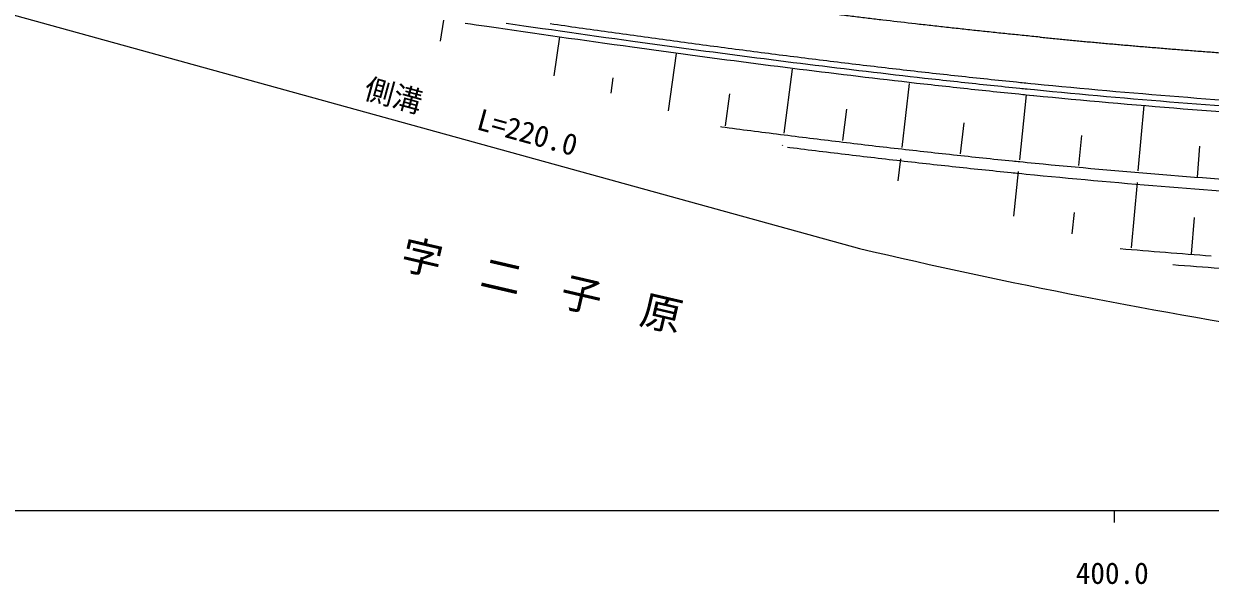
# Model space of a CAD drawing. Units: millimetres, scale not verified. Extents: x 40000 to 680000, y 20000 to 380000.
# Drawn here: x 374863 to 476218, y 198715 to 246572 of the extents above; entities that cross this region are included whole.
import ezdxf
from ezdxf.enums import TextEntityAlignment as Align

# ---------------------------------------------------------------- set-up
doc = ezdxf.new("R2010")
doc.units = ezdxf.units.MM
doc.header["$LTSCALE"] = 1000
doc.linetypes.add('CHAIN', pattern=[18.5, 12, -1.5, 3.5, -1.5])
for name, color, linetype, lineweight in [('M-BGD', 7, 'Continuous', 13), ('M-BMK', 2, 'CHAIN', 13), ('M-STR-HTXT', 7, 'Continuous', 13), ('M-TTL-BAND', 7, 'Continuous', 25)]:
    doc.layers.add(name, color=color, linetype=linetype, lineweight=lineweight)
doc.styles.add('ＭＳ ゴシック', font='')
doc.styles.get('ＭＳ ゴシック').set_extended_font_data('MS Gothic')

msp = doc.modelspace()

# ---------------------------------------------------------------- linework, layer by layer
at = {"layer": 'M-BGD'}
for p, q in [((410471, 245071), (410739, 246886)), ((416067, 246621), (416835, 246510)), ((416835, 246510), (417593, 246401)), ((417593, 246401), (418383, 246288)), ((418383, 246288), (419163, 246176)), ((419163, 246176), (419933, 246067)), ((419933, 246067), (420693, 245958)), ((420171, 242114), (420650, 245440)), ((420693, 245958), (421482, 245846)), ((421482, 245846), (422262, 245736)), ((422262, 245736), (423033, 245628)), ((423033, 245628), (423796, 245520)), ((423796, 245520), (424584, 245410)), ((424584, 245410), (425363, 245301)), ((425363, 245301), (426135, 245194)), ((426135, 245194), (426900, 245088)), ((426900, 245088), (427528, 245002)), ((427528, 245002), (428152, 244916)), ((428152, 244916), (428771, 244831)), ((428771, 244831), (429385, 244747)), ((429385, 244747), (430013, 244662)), ((430013, 244662), (430637, 244578)), ((430637, 244578), (431256, 244494)), ((431256, 244494), (431872, 244411)), ((431872, 244411), (432499, 244327)), ((432499, 244327), (433123, 244244)), ((430581, 244036), (429905, 239147)), ((433123, 244244), (433743, 244162)), ((433743, 244162), (434359, 244080)), ((434359, 244080), (434987, 243997)), ((434987, 243997), (435611, 243916)), ((435611, 243916), (436231, 243835)), ((436231, 243835), (436849, 243754)), ((436849, 243754), (437476, 243673)), ((437476, 243673), (438100, 243593)), ((438100, 243593), (438721, 243513)), ((438721, 243513), (439339, 243435)), ((439339, 243435), (439967, 243355)), ((439967, 243355), (440591, 243276)), ((440591, 243276), (441213, 243198)), ((439821, 237225), (440532, 242701)), ((441213, 243198), (441831, 243121)), ((441831, 243121), (442459, 243043)), ((442459, 243043), (443084, 242966)), ((443084, 242966), (443706, 242890)), ((443706, 242890), (444325, 242814)), ((444325, 242814), (444953, 242738)), ((444953, 242738), (445578, 242662)), ((445578, 242662), (446200, 242588)), ((446200, 242588), (446820, 242514)), ((446820, 242514), (447448, 242440)), ((447448, 242440), (448074, 242366)), ((448074, 242366), (448697, 242293)), ((448697, 242293), (449317, 242222)), ((425033, 240632), (425220, 241959)), ((449317, 242222), (449945, 242149)), ((450509, 241458), (449862, 236019)), ((449945, 242149), (450571, 242078)), ((450571, 242078), (451194, 242007)), ((451194, 242007), (451815, 241937)), ((451815, 241937), (452129, 241902)), ((452129, 241902), (452442, 241867)), ((452442, 241867), (452754, 241832)), ((452754, 241832), (453065, 241797)), ((453065, 241797), (453378, 241763)), ((453378, 241763), (453690, 241729)), ((453690, 241729), (454003, 241694)), ((454003, 241694), (454315, 241660)), ((454315, 241660), (454628, 241626)), ((454628, 241626), (454941, 241593)), ((454941, 241593), (455254, 241559)), ((455254, 241559), (455566, 241525)), ((455566, 241525), (455879, 241492)), ((455879, 241492), (456192, 241459)), ((456192, 241459), (456505, 241425)), ((456505, 241425), (456817, 241392)), ((456817, 241392), (457130, 241360)), ((457130, 241360), (457443, 241327)), ((457443, 241327), (457756, 241294)), ((457756, 241294), (458069, 241262)), ((458069, 241262), (458381, 241230)), ((458381, 241230), (458695, 241197)), ((434816, 237868), (435181, 240583)), ((458695, 241197), (459010, 241165)), ((459010, 241165), (459321, 241134)), ((459321, 241134), (459626, 241103)), ((459626, 241103), (459947, 241070)), ((459942, 234941), (460529, 240510)), ((459947, 241070), (460113, 241054)), ((460113, 241054), (460268, 241038)), ((460268, 241038), (460419, 241023)), ((460419, 241023), (460573, 241008)), ((460573, 241008), (460849, 240980)), ((460849, 240980), (461199, 240946)), ((444837, 236608), (445171, 239288)), ((470062, 234012), (470562, 239590)), ((454896, 235463), (455192, 238097)), ((439684, 236166), (439692, 236233)), ((464997, 234457), (465250, 237037)), ((475121, 233467), (475338, 236133)), ((449744, 235026), (449523, 233167)), ((459436, 230145), (459837, 233946)), ((469973, 233016), (469473, 227438)), ((464426, 228624), (464607, 230468)), ((474841, 230020), (474587, 226889))]:
    msp.add_line(p, q, dxfattribs=at)
for points in [[(412562, 246625), (413034, 246556), (413501, 246488), (413963, 246421), (414421, 246354), (415213, 246239), (415993, 246127), (416762, 246016), (417520, 245907), (418310, 245793), (419090, 245682), (419860, 245572), (420620, 245464), (421409, 245352), (422189, 245242), (422960, 245133), (423723, 245026), (424510, 244916), (425290, 244807), (426062, 244700), (426827, 244594), (427455, 244507), (428078, 244422), (428697, 244337), (429312, 244253), (429940, 244168), (430563, 244083), (431183, 243999), (431798, 243917), (432426, 243833), (433050, 243749), (433670, 243667), (434286, 243586), (434914, 243503), (435538, 243421), (436158, 243340), (436775, 243260), (437403, 243179), (438027, 243098), (438648, 243019), (439266, 242940), (439894, 242860), (440518, 242782), (441140, 242704), (441758, 242626), (442386, 242548), (443011, 242471), (443633, 242395), (444252, 242319), (444880, 242243), (445505, 242168), (446127, 242093), (446747, 242019), (447375, 241945), (448000, 241872), (448623, 241799), (449244, 241727), (449872, 241655), (450498, 241583), (451121, 241512), (451742, 241442), (452055, 241407), (452368, 241372), (452680, 241337), (452992, 241303), (453305, 241268), (453617, 241234), (453930, 241200), (454242, 241166), (454555, 241132), (454867, 241098), (455180, 241064), (455493, 241031), (455806, 240997), (456118, 240964), (456431, 240931), (456744, 240898), (457057, 240865), (457370, 240832), (457683, 240800), (457995, 240767), (458308, 240735), (458621, 240703), (458937, 240671), (459247, 240639), (459553, 240608), (459873, 240576), (460040, 240559), (460195, 240543), (460346, 240528), (460500, 240513), (460776, 240486), (461126, 240451)], [(419834, 246586), (420144, 246542), (420455, 246497), (420764, 246453), (421075, 246409), (421384, 246365), (421695, 246321), (422004, 246278), (422315, 246234), (422625, 246190), (422935, 246146), (423245, 246103), (423556, 246059), (423865, 246016), (424176, 245972), (424486, 245929), (424797, 245885), (425107, 245842), (425417, 245799), (425727, 245756), (426038, 245712), (426348, 245670), (426659, 245626), (426969, 245584), (427280, 245541), (427590, 245498), (427901, 245455), (428211, 245413), (428522, 245370), (428832, 245328), (429143, 245285), (429453, 245243), (429764, 245201), (430074, 245158), (430385, 245116), (430695, 245074), (431007, 245032), (431317, 244990), (431628, 244949), (431938, 244907), (432249, 244865), (432560, 244824), (432871, 244782), (433181, 244741), (433493, 244699), (433803, 244658), (434114, 244617), (434425, 244576), (434736, 244535), (435047, 244494), (435358, 244453), (435669, 244412), (435980, 244372), (436291, 244331), (436602, 244291), (436913, 244250), (437224, 244210), (437535, 244170), (437847, 244130), (438157, 244090), (438469, 244050), (438780, 244010), (439091, 243970), (439402, 243931), (439714, 243891), (440025, 243852), (440337, 243812), (440648, 243773), (440959, 243734), (441270, 243695), (441582, 243656), (441893, 243617), (442205, 243578), (442516, 243540), (442828, 243501), (443139, 243463), (443451, 243425), (443762, 243386), (444074, 243348), (444385, 243310), (444697, 243272), (445009, 243235), (445321, 243197), (445632, 243160), (445944, 243122), (446256, 243085), (446568, 243048), (446879, 243011), (447191, 242974), (447503, 242937), (447815, 242900), (448127, 242863), (448439, 242827), (448750, 242791), (449063, 242754), (449374, 242718), (449687, 242682), (449998, 242646), (450311, 242611), (450623, 242575), (450935, 242539), (451247, 242504), (451559, 242469), (451871, 242434), (452184, 242399), (452496, 242364), (452808, 242329), (453120, 242294), (453433, 242260), (453745, 242226), (454058, 242191), (454370, 242157), (454682, 242123), (454994, 242090), (455307, 242056), (455619, 242022), (455932, 241989), (456244, 241956), (456557, 241923), (456870, 241890), (457182, 241857), (457495, 241824), (457808, 241792), (458120, 241759), (458432, 241727), (458746, 241695), (459061, 241663), (459371, 241631), (459677, 241600), (459997, 241568), (460163, 241551), (460318, 241536), (460469, 241520), (460622, 241505), (460898, 241478), (461248, 241443)], [(434377, 237784), (434482, 237770), (434794, 237729), (435108, 237688), (435420, 237648), (435734, 237607), (436046, 237566), (436360, 237526), (436672, 237485), (436986, 237445), (437299, 237405), (437613, 237364), (437925, 237324), (438239, 237284), (438552, 237244), (438866, 237205), (439179, 237165), (439493, 237125), (439806, 237086), (440120, 237046), (440433, 237007), (440747, 236968), (441060, 236929), (441374, 236890), (441688, 236851), (442002, 236812), (442316, 236773), (442630, 236735), (442943, 236696), (443258, 236658), (443571, 236620), (443886, 236581), (444199, 236543), (444514, 236506), (444828, 236468), (445142, 236430), (445456, 236392), (445771, 236355), (446085, 236318), (446399, 236280), (446713, 236243), (447028, 236206), (447342, 236169), (447657, 236132), (447971, 236096), (448286, 236059), (448601, 236023), (448916, 235986), (449230, 235950), (449545, 235914), (449859, 235878), (450175, 235842), (450489, 235807), (450804, 235771), (451119, 235736), (451434, 235700), (451749, 235665), (452064, 235630), (452379, 235595), (452695, 235560), (453010, 235526), (453325, 235491), (453640, 235457), (453956, 235423), (454271, 235389), (454587, 235355), (454902, 235321), (455217, 235287), (455533, 235253), (455849, 235220), (456164, 235187), (456480, 235154), (456795, 235121), (457112, 235088), (457427, 235055), (457742, 235022), (458058, 234990), (458377, 234957), (458690, 234925), (458999, 234894), (459321, 234862), (459490, 234845), (459646, 234829), (459800, 234814), (459956, 234798), (460234, 234771), (460583, 234736)], [(440091, 236042), (440309, 236015), (440623, 235976), (440937, 235936), (441251, 235897), (441565, 235858), (441880, 235820), (442193, 235781), (442508, 235742), (442822, 235704), (443136, 235665), (443450, 235627), (443765, 235589), (444079, 235551), (444394, 235513), (444708, 235475), (445023, 235437), (445337, 235399), (445652, 235362), (445967, 235325), (446282, 235287), (446596, 235250), (446911, 235213), (447226, 235176), (447541, 235139), (447856, 235102), (448171, 235066), (448486, 235029), (448801, 234993), (449116, 234957), (449431, 234921), (449746, 234885), (450062, 234849), (450377, 234813), (450692, 234777), (451007, 234742), (451323, 234707), (451638, 234671), (451954, 234636), (452269, 234601), (452585, 234567), (452901, 234532), (453217, 234497), (453532, 234463), (453848, 234428), (454164, 234394), (454480, 234360), (454795, 234326), (455111, 234293), (455427, 234259), (455743, 234226), (456059, 234192), (456376, 234159), (456691, 234126), (457008, 234093), (457324, 234060), (457640, 234028), (457956, 233995), (458276, 233963), (458589, 233931), (458898, 233899), (459221, 233867), (459390, 233850), (459547, 233834), (459701, 233819), (459857, 233803), (460135, 233776), (460484, 233741)]]:
    msp.add_lwpolyline(points, dxfattribs=at)
for radius, start, end in [(644000, 264.36879, 266.56258), (645000, 264.36879, 266.64266), (644500, 264.36879, 266.56265), (650740, 264.36879, 266.29357), (651740, 264.36879, 266.40529), (657340, 265.11908, 265.79914), (658340, 265.51948, 265.87325)]:
    msp.add_arc((524441, 882335), radius, start, end, dxfattribs=at)
at = {"layer": 'M-BMK'}
for start, end in [(264.3707, 265.20599), (265.20599, 266.99646)]:
    msp.add_arc((524425, 882342), 640000, start, end, dxfattribs=at)
for points in [[(451036, 246558), (446070, 247140), (441107, 247751), (436148, 248388), (431192, 249047)], [(461646, 245428), (458992, 245695), (456339, 245973), (453687, 246261), (451036, 246558)]]:
    msp.add_spline(points, degree=3, dxfattribs=at)
at = {"layer": 'M-STR-HTXT'}
msp.add_line((303258, 266847), (446258, 227383), dxfattribs=at)
msp.add_arc((564836, 734713), 521003, 256.84444, 265.44717, dxfattribs=at)
at = {"layer": 'M-TTL-BAND'}
for p, q in [((40000, 205000), (579000, 205000)), ((468000, 205000), (468000, 204000))]:
    msp.add_line(p, q, dxfattribs=at)

# ---------------------------------------------------------------- texts
at = {"layer": 'M-BGD', "style": 'ＭＳ ゴシック'}
msp.add_text('字\u3000二\u3000子\u3000原', height=2566, rotation=346.931, dxfattribs=at).set_placement((406723, 225001), align=Align.BOTTOM_LEFT)
at = {"layer": 'M-STR-HTXT', "style": 'ＭＳ ゴシック'}
msp.add_text('側溝\u3000\u3000L=220.0', height=1833, rotation=344.572, dxfattribs=at).set_placement((403659, 239709), align=Align.BOTTOM_LEFT)
at = {"layer": 'M-TTL-BAND', "style": 'ＭＳ ゴシック'}
msp.add_text('400.0', height=1833, dxfattribs=at).set_placement((467844, 198195), align=Align.BOTTOM_CENTER)

doc.saveas('drawing.dxf')
